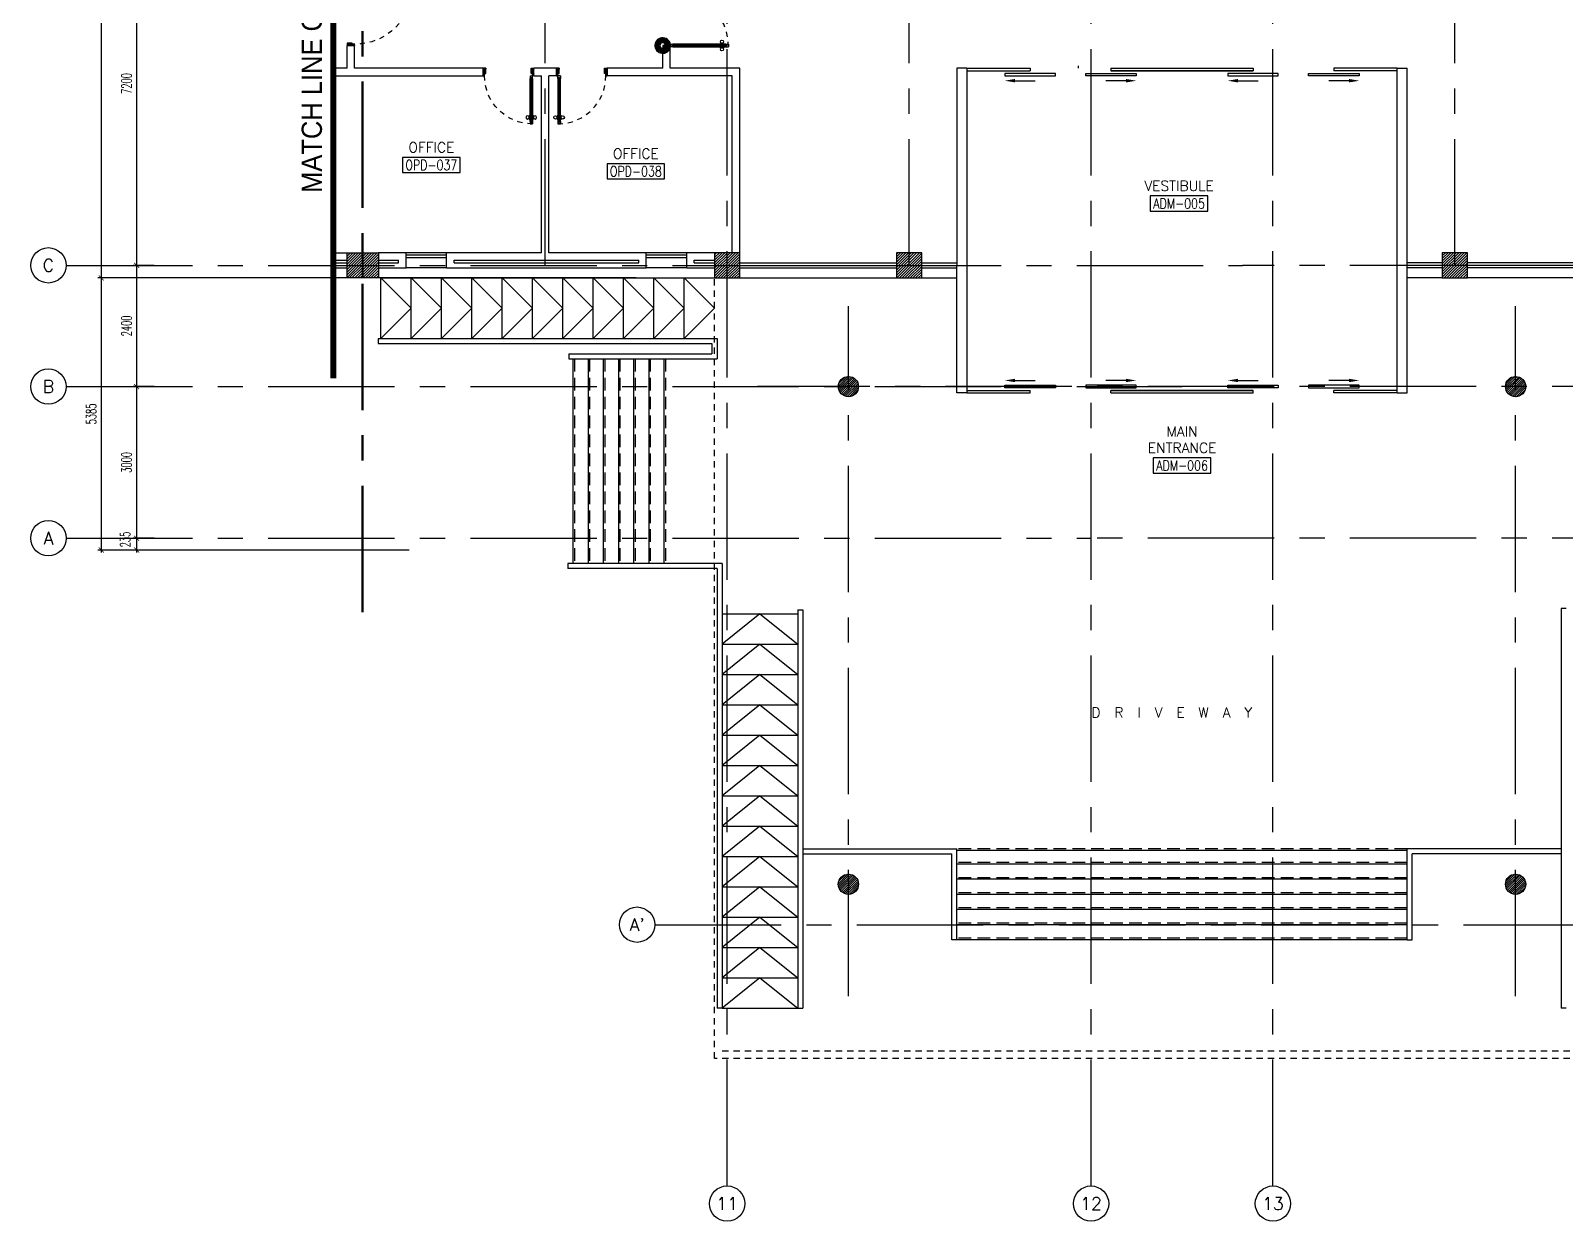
# Model space of a CAD drawing. Extents: x 0 to 93.3, y -13.5 to 76.8.
# Drawn here: x 0 to 30.36, y -13.52 to 10.04 of the extents above; entities that cross this region are included whole.
import ezdxf
from ezdxf.enums import TextEntityAlignment as Align

# ---------------------------------------------------------------- set-up
doc = ezdxf.new("R2010")
doc.units = 0
doc.header["$MEASUREMENT"] = 0
doc.header["$PDMODE"] = 3
doc.header["$PDSIZE"] = 0.1
for name, pattern in [('CENTER2', [1.125, 0.75, -0.125, 0.125, -0.125]), ('CENTERX2', [4, 2.5, -0.5, 0.5, -0.5]), ('HIDDEN', [0.375, 0.25, -0.125]), ('HIDDEN2', [0.1875, 0.125, -0.0625])]:
    doc.linetypes.add(name, pattern=pattern)
doc.layers.get('0').update_dxf_attribs({"color": 11, "linetype": 'CONTINUOUS'})
doc.layers.get('DEFPOINTS').update_dxf_attribs({"color": 11, "linetype": 'CONTINUOUS'})
for name, color, linetype in [('AX', 11, 'CONTINUOUS'), ('AX-CR', 11, 'CONTINUOUS'), ('AX-DIM', 11, 'CONTINUOUS'), ('AX-TXT', 11, 'CONTINUOUS'), ('AXES', 11, 'CENTERX2'), ('CANOPY-LN', 11, 'CONTINUOUS'), ('COL', 11, 'CONTINUOUS'), ('DOOR', 11, 'CONTINUOUS'), ('ELEV', 11, 'CONTINUOUS'), ('Handrail', 11, 'CONTINUOUS'), ('HAT', 11, 'CONTINUOUS'), ('INSUL', 11, 'CONTINUOUS'), ('Ramb', 11, 'CONTINUOUS'), ('RM-BOX', 11, 'CONTINUOUS'), ('RM-NAME', 11, 'CONTINUOUS'), ('RM-NO', 11, 'CONTINUOUS'), ('SHAFT', 11, 'CONTINUOUS'), ('Step', 11, 'CONTINUOUS'), ('TEXT', 11, 'CONTINUOUS'), ('TXT1', 3, 'CONTINUOUS'), ('WALL', 11, 'CONTINUOUS'), ('WIN', 11, 'CONTINUOUS')]:
    doc.layers.add(name, color=color, linetype=linetype)
doc.styles.add('ROMANS', font='ROMANS.shx', dxfattribs={"width": 0.6})
doc.styles.add('TTXT', font='swisse.ttf', dxfattribs={"width": 0.6})
doc.dimstyles.new('STANDARD in', dxfattribs={"dimtxt": 0.2, "dimasz": 0.1, "dimexe": 0.07, "dimexo": 0.05, "dimgap": 0.1, "dimtad": 1, "dimdec": 0, "dimlfac": 1000, "dimzin": 0, "dimdsep": 46, "dimtxsty": 'ROMANS', "dimblk": 'ARCHTICK', "dimcen": 0.05, "dimdle": 0.05, "dimclrd": 7, "dimclre": 7, "dimclrt": 2, "dimadec": 0, "dimazin": 0, "dimtfac": 1, "dimtdec": 0, "dimtmove": 2, "dimatfit": 3, "dimldrblk": 'ARCHTICK', "dimfxl": 0, "dimtolj": 1, "dimtzin": 0, "dimarcsym": 0})

# ---------------------------------------------------------------- blocks, each defined once
blk = doc.blocks.new('COL50')
at = {"layer": 'COL'}
blk.add_lwpolyline([(-250, 250), (-250, -250), (250, -250), (250, 250)], close=True, dxfattribs=at)
blk = doc.blocks.new('*X86')
at = {"color": 0}
for p, q in [((193089, 10708), (193542, 11161)), ((193089, 10761), (193488, 11161)), ((193089, 10814), (193435, 11161)), ((193089, 10867), (193382, 11161)), ((193089, 10920), (193329, 11161)), ((193089, 10973), (193276, 11161)), ((193089, 11026), (193223, 11161)), ((193089, 11079), (193170, 11161)), ((193089, 11132), (193117, 11161)), ((193095, 10661), (193589, 11155)), ((193148, 10661), (193589, 11102)), ((193201, 10661), (193589, 11049)), ((193254, 10661), (193589, 10996)), ((193307, 10661), (193589, 10943)), ((193360, 10661), (193589, 10890)), ((193413, 10661), (193589, 10837)), ((193466, 10661), (193589, 10784)), ((193519, 10661), (193589, 10731)), ((193572, 10661), (193589, 10678))]:
    blk.add_line(p, q, dxfattribs=at)
blk = doc.blocks.new('*X48')
at = {"color": 0}
for p, q in [((84179, 10675), (84665, 11161)), ((84179, 10729), (84612, 11161)), ((84179, 10782), (84559, 11161)), ((84179, 10835), (84506, 11161)), ((84179, 10888), (84453, 11161)), ((84179, 10941), (84400, 11161)), ((84179, 10994), (84347, 11161)), ((84179, 11047), (84294, 11161)), ((84179, 11100), (84240, 11161)), ((84179, 11153), (84187, 11161)), ((84218, 10661), (84679, 11122)), ((84271, 10661), (84679, 11069)), ((84324, 10661), (84679, 11016)), ((84377, 10661), (84679, 10963)), ((84430, 10661), (84679, 10910)), ((84483, 10661), (84679, 10857)), ((84536, 10661), (84679, 10804)), ((84589, 10661), (84679, 10751)), ((84642, 10661), (84679, 10698))]:
    blk.add_line(p, q, dxfattribs=at)
blk = doc.blocks.new('RM1')
at = {"layer": 'RM-BOX'}
blk.add_lwpolyline([(570, -200), (-570, -200), (-570, -500), (570, -500)], close=True, dxfattribs=at)
at = {"layer": 'RM-NAME', "style": 'ROMANS'}
for tag, p in [('ROOMNAME1', (0, 324)), ('ROOMNAME2', (0, 0))]:
    blk.add_attdef(tag, text='', height=200, dxfattribs=at).set_placement(p, align=Align.MIDDLE)
at = {"layer": 'RM-NO', "style": 'ROMANS', "width": 0.8}
blk.add_attdef('ROOMNO', text='', height=200, dxfattribs=at).set_placement((0, -350), align=Align.MIDDLE)
blk = doc.blocks.new('*X130')
at = {"color": 0}
for p, q in [((73379, 10694), (73846, 11161)), ((73379, 10747), (73793, 11161)), ((73379, 10800), (73740, 11161)), ((73379, 10853), (73687, 11161)), ((73379, 10906), (73634, 11161)), ((73379, 10959), (73581, 11161)), ((73379, 11012), (73528, 11161)), ((73379, 11065), (73475, 11161)), ((73379, 11118), (73422, 11161)), ((73399, 10661), (73879, 11141)), ((73452, 10661), (73879, 11088)), ((73505, 10661), (73879, 11035)), ((73558, 10661), (73879, 10982)), ((73611, 10661), (73879, 10929)), ((73664, 10661), (73879, 10876)), ((73717, 10661), (73879, 10823)), ((73770, 10661), (73879, 10770)), ((73823, 10661), (73879, 10717)), ((73876, 10661), (73879, 10664))]:
    blk.add_line(p, q, dxfattribs=at)
blk = doc.blocks.new('DOOR100')
at = {"layer": 'DOOR', "color": 7, "linetype": 'ByBlock'}
for p, q in [((-82, 1128), (-82, 1218)), ((-75, 1218), (-82, 1218)), ((-75, 1250), (-75, 1300)), ((-75, 1300), (-25, 1300)), ((-25, 1300), (-75, 1300)), ((-58, 1250), (-75, 1250)), ((-58, 1250), (-58, 1270)), ((-42, 1270), (-58, 1270)), ((-42, 1250), (-42, 1270)), ((-25, 1250), (-42, 1250)), ((-25, 1250), (-25, 1300)), ((-25, 1218), (-18, 1218)), ((-18, 1128), (-18, 1218)), ((-91, 1205), (-91, 1140)), ((-82, 1205), (-91, 1205)), ((-82, 1140), (-91, 1140)), ((-82, 1205), (-82, 1140)), ((-75, 1128), (-82, 1128)), ((-25, 1128), (-18, 1128)), ((-18, 1205), (-18, 1140)), ((-18, 1205), (-9, 1205)), ((-18, 1140), (-9, 1140)), ((-9, 1205), (-9, 1140)), ((-1200, 0), (-1200, 150)), ((-1200, 150), (-1175, 150)), ((-1200, 150), (-1200, 0)), ((-1150, 0), (-1200, 114)), ((-1150, 0), (-1200, 40)), ((-1150, 0), (-1200, 0)), ((-1175, 150), (-1175, 100)), ((-1175, 100), (-1150, 100)), ((-1150, 0), (-1163, 100)), ((-1150, 100), (-1150, 0)), ((-75, 200), (-58, 200)), ((-75, 150), (-75, 200)), ((-75, 150), (-25, 150)), ((-58, 200), (-58, 180)), ((-58, 180), (-42, 180)), ((-50, 0), (0, 114)), ((-50, 100), (-50, 0)), ((-50, 0), (-37, 100)), ((-25, 100), (-50, 100)), ((-50, 0), (0, 40)), ((-50, 0), (0, 0)), ((-42, 200), (-25, 200)), ((-42, 180), (-42, 200)), ((-25, 200), (-25, 150)), ((0, 150), (-25, 150)), ((-25, 150), (-25, 100)), ((0, 0), (0, 150)), ((0, 150), (0, 0))]:
    blk.add_line(p, q, dxfattribs=at)
at = {"layer": 'DOOR', "linetype": 'ByBlock'}
for p, q in [((-75, 1250), (-75, 200)), ((-58, 200), (-58, 1250)), ((-42, 200), (-42, 1250)), ((-25, 200), (-25, 1250))]:
    blk.add_line(p, q, dxfattribs=at)
at = {"layer": 'DOOR', "color": 7, "linetype": 'ByBlock'}
for centre in [(-124, 1173), (24, 1173)]:
    blk.add_circle(centre, 32.4, dxfattribs=at)
at = {"layer": 'DOOR', "linetype": 'HIDDEN', "ltscale": 0.5}
blk.add_arc((-25, 150), 1150, 90, 180, dxfattribs=at)
at = {"layer": 'DOOR', "color": 7, "linetype": 'ByBlock'}
for centre, radius, start, end in [((-1150, 0), 154, 103.7142, 108.8947), ((-1150, 0), 134, 100.72, 111.8402), ((-1150, 0), 94.4, 90, 121.9818), ((-1150, 0), 74.4, 90, 132.2236), ((-1150, 0), 54.4, 90, 156.7926), ((-1150, 0), 34.4, 90, 180), ((-1150, 0), 14.4, 90, 180), ((-50, 0), 94.4, 58.0182, 90), ((-50, 0), 74.4, 47.7764, 90), ((-50, 0), 54.4, 23.2074, 90), ((-50, 0), 34.4, 0, 90), ((-50, 0), 14.4, 0, 90), ((-50, 0), 134, 68.1598, 79.28), ((-50, 0), 114, 64.0838, 77.3774), ((-50, 0), 154, 71.1053, 76.2858)]:
    blk.add_arc(centre, radius, start, end, dxfattribs=at)
blk = doc.blocks.new('A$C49F1192B')
at = {"layer": 'DOOR', "color": 0, "linetype": 'ByBlock', "xscale": -1, "rotation": 270}
blk.add_blockref('DOOR100', (0, 1200), dxfattribs=at)
blk = doc.blocks.new('AXU')
at = {"layer": 'AX-CR'}
blk.add_circle((0, 350), 350, dxfattribs=at)
at = {"layer": 'AX-TXT', "style": 'ROMANS'}
blk.add_attdef('AX', text='', height=250, dxfattribs=at).set_placement((0, 350), align=Align.MIDDLE)
blk = doc.blocks.new('AXL')
at = {"layer": 'AX-CR'}
blk.add_circle((-350, 0), 350, dxfattribs=at)
at = {"layer": 'AX-TXT', "style": 'ROMANS'}
blk.add_attdef('AX', text='', height=250, dxfattribs=at).set_placement((-350, 0), align=Align.MIDDLE)
blk = doc.blocks.new('C-300')
at = {"layer": 'HAT', "linetype": 'ByBlock', "ltscale": 0.3}
h = blk.add_hatch(dxfattribs=at)
h.set_pattern_fill('ANSI31', color=8, scale=300, style=0)
h.set_pattern_definition([(45, (-258496.182, -82361.005), (-26.5165043, 26.5165043), [])])
h.paths.add_polyline_path([(300, 500), (0, 500), (0, 250), (300, 250)])
h.paths.add_polyline_path([(300, 250), (0, 250), (0, 0), (300, 0)])
at = {"layer": 'COL'}
blk.add_lwpolyline([(0, 500), (300, 500), (300, 0), (0, 0)], close=True, dxfattribs=at)
blk = doc.blocks.new('C-300A')
at = {"layer": 'SHAFT', "color": 6, "linetype": 'ByBlock', "ltscale": 0.3}
for p in [(-300, 0), (20, 0)]:
    blk.add_blockref('C-300', p, dxfattribs=at)
blk = doc.blocks.new('DOOR1000')
at = {"layer": 'DOOR', "color": 7, "linetype": 'ByBlock'}
for p, q in [((-150, 0), (0, 0)), ((-150, 0), (-150, -25)), ((0, -50), (-114, 0)), ((0, -50), (-40, 0)), ((0, -50), (0, 0)), ((-1100, -25), (-1100, -75)), ((-1100, -75), (-1100, -25)), ((-1050, -25), (-1100, -25)), ((-1050, -75), (-1100, -75)), ((-1070, -42), (-1070, -58)), ((-1050, -42), (-1070, -42)), ((-1050, -58), (-1070, -58)), ((-1050, -25), (-1050, -42)), ((-1050, -58), (-1050, -75)), ((-1018, -25), (-1018, -18)), ((-928, -18), (-1018, -18)), ((-1018, -75), (-1018, -82)), ((-928, -82), (-1018, -82)), ((-1005, -18), (-1005, -9)), ((-1005, -9), (-940, -9)), ((-1005, -18), (-940, -18)), ((-1005, -82), (-1005, -91)), ((-1005, -82), (-940, -82)), ((-1005, -91), (-940, -91)), ((-940, -18), (-940, -9)), ((-940, -82), (-940, -91)), ((-928, -25), (-928, -18)), ((-928, -75), (-928, -82)), ((-200, -25), (-150, -25)), ((-200, -42), (-200, -25)), ((-180, -42), (-200, -42)), ((-200, -58), (-180, -58)), ((-200, -75), (-200, -58)), ((-150, -75), (-200, -75)), ((-180, -58), (-180, -42)), ((-150, -25), (-100, -25)), ((-150, -75), (-150, -25)), ((-100, -25), (-100, -50)), ((0, -50), (-100, -37)), ((-100, -50), (0, -50)), ((-150, -975), (-100, -975)), ((-150, -1000), (-150, -975)), ((-150, -1000), (0, -1000)), ((0, -1000), (-150, -1000)), ((0, -950), (-114, -1000)), ((-100, -975), (-100, -950)), ((0, -950), (-100, -963)), ((-100, -950), (0, -950)), ((0, -950), (-40, -1000)), ((0, -950), (0, -1000))]:
    blk.add_line(p, q, dxfattribs=at)
at = {"layer": 'DOOR', "linetype": 'ByBlock'}
for p, q in [((-200, -25), (-1050, -25)), ((-200, -42), (-1050, -42)), ((-200, -58), (-1050, -58)), ((-1050, -75), (-200, -75))]:
    blk.add_line(p, q, dxfattribs=at)
at = {"layer": 'DOOR', "color": 7, "linetype": 'ByBlock'}
for centre in [(-973, 24), (-973, -124)]:
    blk.add_circle(centre, 32.4, dxfattribs=at)
for centre, radius, start, end in [((0, -50), 154, 161.1053, 166.2858), ((0, -50), 94.4, 148.0182, 180), ((0, -50), 134, 158.1598, 169.28), ((0, -50), 114, 154.0838, 167.3774), ((0, -50), 74.4, 137.7764, 180), ((0, -50), 54.4, 113.2074, 180), ((0, -50), 34.4, 90, 180), ((0, -50), 14.4, 90, 180), ((0, -950), 154, 193.7142, 198.8947), ((0, -950), 134, 190.72, 201.8402), ((0, -950), 94.4, 180, 211.9818), ((0, -950), 74.4, 180, 222.2236), ((0, -950), 54.4, 180, 246.7926), ((0, -950), 34.4, 180, 270), ((0, -950), 14.4, 180, 270)]:
    blk.add_arc(centre, radius, start, end, dxfattribs=at)
at = {"layer": 'DOOR', "linetype": 'HIDDEN', "ltscale": 0.5}
blk.add_arc((-150, -25), 950, 180, 270, dxfattribs=at)
blk = doc.blocks.new('AXR')
at = {"layer": 'AX-CR'}
blk.add_circle((350, 0), 350, dxfattribs=at)
at = {"layer": 'AX-TXT', "style": 'ROMANS'}
blk.add_attdef('AX', text='', height=250, dxfattribs=at).set_placement((350, 0), align=Align.MIDDLE)
blk = doc.blocks.new('_ARCHTICK')
at = {"color": 0, "linetype": 'ByBlock', "const_width": 0.15}
blk.add_lwpolyline([(-0.5, -0.5), (0.5, 0.5)], dxfattribs=at)
blk = doc.blocks.new('*D139')
at = {"layer": 'AX-DIM', "color": 7, "lineweight": -2}
for p, q in [((5.765, 64.47), (1.326, 64.47)), ((1.396, 64.52), (1.396, 5.1)), ((11.979, 5.15), (1.326, 5.15))]:
    blk.add_line(p, q, dxfattribs=at)
at = {"layer": 'DEFPOINTS', "color": 0}
for p in [(5.815, 64.47), (1.396, 5.15), (12.029, 5.15)]:
    blk.add_point(p, dxfattribs=at)
at = {"layer": 'AX-DIM', "color": 7, "lineweight": -2, "xscale": 0.1, "yscale": 0.1, "zscale": 0.1}
for p, rotation in [((1.396, 64.47), 90), ((1.396, 5.15), 270)]:
    blk.add_blockref('_ARCHTICK', p, dxfattribs=dict(at, rotation=rotation))
at = {"layer": 'AX-DIM', "color": 2, "insert": (1.196, 34.81), "char_height": 0.2, "attachment_point": 5, "rotation": 90, "style": 'ROMANS'}
blk.add_mtext('\\A1;59320', dxfattribs=at)
blk = doc.blocks.new('*D141')
at = {"layer": 'AX-DIM', "color": 7, "lineweight": -2}
for p, q in [((1.396, 5.2), (1.396, -0.285)), ((2.046, 5.15), (1.326, 5.15)), ((7.488, -0.235), (1.326, -0.235))]:
    blk.add_line(p, q, dxfattribs=at)
at = {"layer": 'DEFPOINTS', "color": 0}
for p in [(2.096, 5.15), (1.396, -0.235), (7.538, -0.235)]:
    blk.add_point(p, dxfattribs=at)
at = {"layer": 'AX-DIM', "color": 7, "lineweight": -2, "xscale": 0.1, "yscale": 0.1, "zscale": 0.1}
for p, rotation in [((1.396, 5.15), 90), ((1.396, -0.235), 270)]:
    blk.add_blockref('_ARCHTICK', p, dxfattribs=dict(at, rotation=rotation))
at = {"layer": 'AX-DIM', "color": 2, "insert": (1.196, 2.458), "char_height": 0.2, "attachment_point": 5, "rotation": 90, "style": 'ROMANS'}
blk.add_mtext('\\A1;5385', dxfattribs=at)
blk = doc.blocks.new('*D142')
at = {"layer": 'AX-DIM', "color": 7, "lineweight": -2}
for p, q in [((2.446, 12.6), (2.026, 12.6)), ((2.096, 12.65), (2.096, 5.35)), ((2.446, 5.4), (2.026, 5.4))]:
    blk.add_line(p, q, dxfattribs=at)
at = {"layer": 'DEFPOINTS', "color": 0}
for p in [(2.496, 12.6), (2.096, 5.4), (2.496, 5.4)]:
    blk.add_point(p, dxfattribs=at)
at = {"layer": 'AX-DIM', "color": 7, "lineweight": -2, "xscale": 0.1, "yscale": 0.1, "zscale": 0.1}
for p, rotation in [((2.096, 12.6), 90), ((2.096, 5.4), 270)]:
    blk.add_blockref('_ARCHTICK', p, dxfattribs=dict(at, rotation=rotation))
at = {"layer": 'AX-DIM', "color": 2, "insert": (1.896, 9), "char_height": 0.2, "attachment_point": 5, "rotation": 90, "style": 'ROMANS'}
blk.add_mtext('\\A1;7200', dxfattribs=at)
blk = doc.blocks.new('*D143')
at = {"layer": 'AX-DIM', "color": 7, "lineweight": -2}
for p, q in [((2.446, 5.4), (2.026, 5.4)), ((2.096, 5.45), (2.096, 2.95)), ((2.446, 3), (2.026, 3))]:
    blk.add_line(p, q, dxfattribs=at)
at = {"layer": 'DEFPOINTS', "color": 0}
for p in [(2.496, 5.4), (2.096, 3), (2.496, 3)]:
    blk.add_point(p, dxfattribs=at)
at = {"layer": 'AX-DIM', "color": 7, "lineweight": -2, "xscale": 0.1, "yscale": 0.1, "zscale": 0.1}
for p, rotation in [((2.096, 5.4), 90), ((2.096, 3), 270)]:
    blk.add_blockref('_ARCHTICK', p, dxfattribs=dict(at, rotation=rotation))
at = {"layer": 'AX-DIM', "color": 2, "insert": (1.896, 4.2), "char_height": 0.2, "attachment_point": 5, "rotation": 90, "style": 'ROMANS'}
blk.add_mtext('\\A1;2400', dxfattribs=at)
blk = doc.blocks.new('*D144')
at = {"layer": 'AX-DIM', "color": 7, "lineweight": -2}
for p, q in [((2.096, 3.05), (2.096, -0.05)), ((2.446, 3), (2.026, 3)), ((2.446, 0), (2.026, 0))]:
    blk.add_line(p, q, dxfattribs=at)
at = {"layer": 'DEFPOINTS', "color": 0}
for p in [(2.496, 3), (2.096, 0), (2.496, 0)]:
    blk.add_point(p, dxfattribs=at)
at = {"layer": 'AX-DIM', "color": 7, "lineweight": -2, "xscale": 0.1, "yscale": 0.1, "zscale": 0.1}
for p, rotation in [((2.096, 3), 90), ((2.096, 0), 270)]:
    blk.add_blockref('_ARCHTICK', p, dxfattribs=dict(at, rotation=rotation))
at = {"layer": 'AX-DIM', "color": 2, "insert": (1.896, 1.5), "char_height": 0.2, "attachment_point": 5, "rotation": 90, "style": 'ROMANS'}
blk.add_mtext('\\A1;3000', dxfattribs=at)
blk = doc.blocks.new('*D145')
at = {"layer": 'AX-DIM', "color": 7, "lineweight": -2}
for p, q in [((2.446, 0), (2.026, 0)), ((2.096, 0.05), (2.096, -0.285)), ((2.446, -0.235), (2.026, -0.235))]:
    blk.add_line(p, q, dxfattribs=at)
at = {"layer": 'DEFPOINTS', "color": 0}
for p in [(2.496, 0), (2.096, -0.235), (2.496, -0.235)]:
    blk.add_point(p, dxfattribs=at)
at = {"layer": 'AX-DIM', "color": 7, "lineweight": -2, "xscale": 0.1, "yscale": 0.1, "zscale": 0.1}
for p, rotation in [((2.096, 0), 90), ((2.096, -0.235), 270)]:
    blk.add_blockref('_ARCHTICK', p, dxfattribs=dict(at, rotation=rotation))
at = {"layer": 'AX-DIM', "color": 2, "insert": (1.869, -0.027), "char_height": 0.2, "attachment_point": 5, "rotation": 90, "style": 'ROMANS'}
blk.add_mtext('\\A1;235', dxfattribs=at)

msp = doc.modelspace()

# ---------------------------------------------------------------- hatches: boundary and pattern name
at = {"layer": 'HAT'}
h = msp.add_hatch(dxfattribs=at)
h.set_pattern_fill('ANSI31', color=256, scale=0.24, style=0)
h.set_pattern_definition([(45, (-32.812692, -31.907555), (-0.021213203, 0.021213203), [])])
h.paths.add_polyline_path([(15.9795, 3), (16.1795, 3), (16.1795, 3.2, 0.4142136)])
h.paths.add_polyline_path([(16.1795, 3.2), (16.1795, 3), (16.3795, 3, 0.4142136)])
h.paths.add_polyline_path([(16.3795, 3), (16.1795, 3), (16.1795, 2.8, 0.4142136)])
h.paths.add_polyline_path([(16.1795, 3), (15.9795, 3, 0.4142136), (16.1795, 2.8)])
h = msp.add_hatch(dxfattribs=at)
h.set_pattern_fill('ANSI31', color=256, scale=0.24, style=0)
h.set_pattern_definition([(45, (-19.612692, -31.907555), (-0.021213203, 0.021213203), [])])
h.paths.add_polyline_path([(29.1795, 3), (29.3795, 3), (29.3795, 3.2, 0.4142136)])
h.paths.add_polyline_path([(29.3795, 3.2), (29.3795, 3), (29.5795, 3, 0.4142136)])
h.paths.add_polyline_path([(29.5795, 3), (29.3795, 3), (29.3795, 2.8, 0.4142136)])
h.paths.add_polyline_path([(29.3795, 3), (29.1795, 3, 0.4142136), (29.3795, 2.8)])
h = msp.add_hatch(dxfattribs=at)
h.set_pattern_fill('ANSI31', color=256, scale=0.24, style=0)
h.set_pattern_definition([(45, (-32.812692, -41.757555), (-0.021213203, 0.021213203), [])])
h.paths.add_polyline_path([(15.9795, -6.85), (16.1795, -6.85), (16.1795, -6.65, 0.4142136)])
h.paths.add_polyline_path([(16.1795, -6.65), (16.1795, -6.85), (16.3795, -6.85, 0.4142136)])
h.paths.add_polyline_path([(16.3795, -6.85), (16.1795, -6.85), (16.1795, -7.05, 0.4142136)])
h.paths.add_polyline_path([(16.1795, -6.85), (15.9795, -6.85, 0.4142136), (16.1795, -7.05)])
h = msp.add_hatch(dxfattribs=at)
h.set_pattern_fill('ANSI31', color=256, scale=0.24, style=0)
h.set_pattern_definition([(45, (-19.612692, -41.757555), (-0.021213203, 0.021213203), [])])
h.paths.add_polyline_path([(29.1795, -6.85), (29.3795, -6.85), (29.3795, -6.65, 0.4142136)])
h.paths.add_polyline_path([(29.3795, -6.65), (29.3795, -6.85), (29.5795, -6.85, 0.4142136)])
h.paths.add_polyline_path([(29.5795, -6.85), (29.3795, -6.85), (29.3795, -7.05, 0.4142136)])
h.paths.add_polyline_path([(29.3795, -6.85), (29.1795, -6.85, 0.4142136), (29.3795, -7.05)])

# ---------------------------------------------------------------- linework, layer by layer
at = {"layer": 'AXES'}
for p, q in [((6.5595, -1.4643), (6.5595, 76.0748)), ((6.5795, -1.4643), (6.5795, 76.0748)), ((13.7795, -12.8215), (13.7795, 76.0748)), ((20.9795, -12.8215), (20.9795, 76.0748)), ((24.5795, -12.8215), (24.5795, 76.0748)), ((10.1795, 5.4), (10.1795, 64.22)), ((28.1795, 5.4), (28.1795, 64.22)), ((17.3795, 5.4), (17.3795, 63.97)), ((0.7, 5.4), (23.9795, 5.4)), ((92.6023, 5.4), (23.9795, 5.4)), ((16.1795, -9.0672), (16.1795, 4.5947)), ((29.3795, -9.0672), (29.3795, 4.5947)), ((0.7, 3), (22.7795, 3)), ((92.6023, 3), (14.3795, 3)), ((92.6023, 3), (22.7795, 3)), ((0.7, 0), (20.9795, 0)), ((92.6023, 0), (20.9795, 0)), ((92.6023, 0), (20.9795, 0)), ((12.3471, -7.65), (30.9349, -7.65))]:
    msp.add_line(p, q, dxfattribs=at)
at = {"layer": 'CANOPY-LN', "linetype": 'HIDDEN2'}
for p, q in [((13.5295, -10.3), (13.5295, 5.15)), ((32.0295, -10.3), (13.5295, -10.3))]:
    msp.add_line(p, q, dxfattribs=at)
at = {"layer": 'CANOPY-LN', "color": 8, "linetype": 'HIDDEN2'}
msp.add_line((13.6795, -10.15), (31.8795, -10.15), dxfattribs=at)
at = {"layer": 'DOOR'}
for p, q in [((18.5238, 9.3), (19.7738, 9.3)), ((18.5238, 9.25), (19.7738, 9.25)), ((19.7738, 9.3), (19.7738, 9.25)), ((20.7295, 9.3), (20.7295, 9.35)), ((21.3738, 9.3), (24.1853, 9.3)), ((21.3738, 9.3), (21.3738, 9.25)), ((21.3738, 9.25), (24.1853, 9.25)), ((24.1853, 9.3), (24.1853, 9.25)), ((25.7853, 9.3), (25.7853, 9.25)), ((27.0353, 9.3), (25.7853, 9.3)), ((27.0353, 9.25), (25.7853, 9.25)), ((19.4738, 9.0541), (19.8738, 9.0541)), ((19.4738, 9.0541), (19.8738, 9.0541)), ((21.6738, 9.0541), (21.2738, 9.0541)), ((21.6738, 9.0541), (21.2738, 9.0541)), ((23.8853, 9.0541), (24.2853, 9.0541)), ((23.8853, 9.0541), (24.2853, 9.0541)), ((26.0853, 9.0541), (25.6853, 9.0541)), ((26.0853, 9.0541), (25.6853, 9.0541)), ((19.4738, 3.1209), (19.8738, 3.1209)), ((19.4738, 3.1209), (19.8738, 3.1209)), ((21.6738, 3.1209), (21.2738, 3.1209)), ((21.6738, 3.1209), (21.2738, 3.1209)), ((23.8853, 3.1209), (24.2853, 3.1209)), ((23.8853, 3.1209), (24.2853, 3.1209)), ((26.0853, 3.1209), (25.6853, 3.1209)), ((26.0853, 3.1209), (25.6853, 3.1209)), ((18.5238, 2.925), (19.7738, 2.925)), ((18.5238, 2.875), (19.7738, 2.875)), ((19.7738, 2.875), (19.7738, 2.925)), ((21.3738, 2.925), (24.1853, 2.925)), ((21.3738, 2.875), (21.3738, 2.925)), ((21.3738, 2.875), (24.1853, 2.875)), ((24.1853, 2.875), (24.1853, 2.925)), ((25.7853, 2.875), (25.7853, 2.925)), ((27.0353, 2.925), (25.7853, 2.925)), ((27.0353, 2.875), (25.7853, 2.875))]:
    msp.add_line(p, q, dxfattribs=at)
for points in [[(19.2738, 9.2), (19.2738, 9.15), (20.2738, 9.15), (20.2738, 9.2), (19.2738, 9.2)], [(19.2738, 9.2), (19.2738, 9.15), (20.2738, 9.15), (20.2738, 9.2), (19.2738, 9.2)], [(21.8738, 9.2), (21.8738, 9.15), (20.8738, 9.15), (20.8738, 9.2), (21.8738, 9.2)], [(21.8738, 9.2), (21.8738, 9.15), (20.8738, 9.15), (20.8738, 9.2), (21.8738, 9.2)], [(21.3738, 9.3), (24.1853, 9.3), (24.1853, 9.25), (21.3738, 9.25)], [(23.6853, 9.2), (23.6853, 9.15), (24.6853, 9.15), (24.6853, 9.2), (23.6853, 9.2)], [(23.6853, 9.2), (23.6853, 9.15), (24.6853, 9.15), (24.6853, 9.2), (23.6853, 9.2)], [(26.2853, 9.2), (26.2853, 9.15), (25.2853, 9.15), (25.2853, 9.2), (26.2853, 9.2)], [(26.2853, 9.2), (26.2853, 9.15), (25.2853, 9.15), (25.2853, 9.2), (26.2853, 9.2)], [(19.2738, 2.975), (19.2738, 3.025), (20.2738, 3.025), (20.2738, 2.975), (19.2738, 2.975)], [(19.2738, 2.975), (19.2738, 3.025), (20.2738, 3.025), (20.2738, 2.975), (19.2738, 2.975)], [(21.8738, 2.975), (21.8738, 3.025), (20.8738, 3.025), (20.8738, 2.975), (21.8738, 2.975)], [(21.8738, 2.975), (21.8738, 3.025), (20.8738, 3.025), (20.8738, 2.975), (21.8738, 2.975)], [(21.3738, 2.875), (24.1853, 2.875), (24.1853, 2.925), (21.3738, 2.925)], [(23.6853, 2.975), (23.6853, 3.025), (24.6853, 3.025), (24.6853, 2.975), (23.6853, 2.975)], [(23.6853, 2.975), (23.6853, 3.025), (24.6853, 3.025), (24.6853, 2.975), (23.6853, 2.975)], [(26.2853, 2.975), (26.2853, 3.025), (25.2853, 3.025), (25.2853, 2.975), (26.2853, 2.975)], [(26.2853, 2.975), (26.2853, 3.025), (25.2853, 3.025), (25.2853, 2.975), (26.2853, 2.975)]]:
    msp.add_lwpolyline(points, dxfattribs=at)
for points in [[(19.4738, 9.0208), (19.4738, 9.0875), (19.2738, 9.0541)], [(19.4738, 9.0208), (19.4738, 9.0875), (19.2738, 9.0541)], [(21.6738, 9.0208), (21.6738, 9.0875), (21.8738, 9.0541)], [(21.6738, 9.0208), (21.6738, 9.0875), (21.8738, 9.0541)], [(23.8853, 9.0208), (23.8853, 9.0875), (23.6853, 9.0541)], [(23.8853, 9.0208), (23.8853, 9.0875), (23.6853, 9.0541)], [(26.0853, 9.0208), (26.0853, 9.0875), (26.2853, 9.0541)], [(26.0853, 9.0208), (26.0853, 9.0875), (26.2853, 9.0541)], [(19.4738, 3.1542), (19.4738, 3.0875), (19.2738, 3.1209)], [(19.4738, 3.1542), (19.4738, 3.0875), (19.2738, 3.1209)], [(21.6738, 3.1542), (21.6738, 3.0875), (21.8738, 3.1209)], [(21.6738, 3.1542), (21.6738, 3.0875), (21.8738, 3.1209)], [(23.8853, 3.1542), (23.8853, 3.0875), (23.6853, 3.1209)], [(23.8853, 3.1542), (23.8853, 3.0875), (23.6853, 3.1209)], [(26.0853, 3.1542), (26.0853, 3.0875), (26.2853, 3.1209)], [(26.0853, 3.1542), (26.0853, 3.0875), (26.2853, 3.1209)]]:
    msp.add_solid(points, dxfattribs=at)
at = {"layer": 'ELEV', "linetype": 'CENTER2', "const_width": 0.12}
msp.add_lwpolyline([(5.9859, 3.1628), (5.9859, 66.62)], dxfattribs=at)
at = {"layer": 'Handrail'}
for p, q in [((6.9295, 5.15), (13.5295, 5.15)), ((6.8757, 3.95), (13.5795, 3.95)), ((6.8757, 3.95), (6.8757, 3.85)), ((13.4795, 3.95), (13.4795, 3.95)), ((13.5795, 3.95), (13.5795, 3.55)), ((6.8757, 3.85), (13.4795, 3.85)), ((10.6477, 3.65), (13.4795, 3.65)), ((10.6477, 3.65), (10.6477, 3.55)), ((13.4795, 3.85), (13.4795, 3.65)), ((10.6477, 3.55), (13.5795, 3.55)), ((13.6795, -0.5), (10.6295, -0.5)), ((10.6295, -0.5), (10.6295, -0.6)), ((13.5795, -0.6), (10.6295, -0.6)), ((13.5795, -0.6), (13.5795, -9.3)), ((13.6795, -0.5), (13.6795, -9.3)), ((15.1795, -1.4215), (15.1795, -9.3)), ((15.1795, -1.4215), (15.2795, -1.4215)), ((15.2795, -1.4215), (15.2795, -9.3)), ((30.2795, -1.3913), (30.2795, -9.3)), ((30.3795, -1.3913), (30.2795, -1.3913)), ((15.2795, -6.15), (18.3238, -6.15)), ((15.2795, -6.25), (18.2238, -6.25)), ((18.2238, -7.95), (18.2238, -6.25)), ((18.3238, -7.95), (18.3238, -6.15)), ((27.2353, -7.95), (27.2353, -6.15)), ((30.2795, -6.15), (27.2353, -6.15)), ((30.2795, -6.25), (27.3353, -6.25)), ((27.3353, -7.95), (27.3353, -6.25)), ((18.3238, -7.95), (18.2238, -7.95)), ((27.2353, -7.95), (27.3353, -7.95)), ((13.6795, -9.3), (13.5795, -9.3)), ((15.1795, -9.3), (15.2795, -9.3)), ((30.3795, -9.3), (30.2795, -9.3))]:
    msp.add_line(p, q, dxfattribs=at)
at = {"layer": 'INSUL'}
for p, q in [((6.0506, 5.5), (6.2595, 5.5)), ((6.8795, 5.5), (7.2795, 5.5)), ((7.2795, 5.45), (7.2795, 5.5)), ((8.3795, 5.5), (12.0295, 5.5)), ((8.3795, 5.45), (8.3795, 5.5)), ((12.0295, 5.45), (12.0295, 5.5)), ((13.1295, 5.45), (13.1295, 5.5)), ((13.1295, 5.5), (13.5295, 5.5)), ((6.0506, 5.45), (6.2595, 5.45)), ((6.8795, 5.45), (7.2795, 5.45)), ((8.3795, 5.45), (12.0295, 5.45)), ((13.1295, 5.45), (13.5295, 5.45))]:
    msp.add_line(p, q, dxfattribs=at)
at = {"layer": 'Ramb'}
for p, q in [((18.7295, 9.3), (19.3525, 9.3)), ((6.9295, 3.95), (6.9295, 5.15)), ((7.5295, 4.55), (6.9295, 5.15)), ((7.5295, 3.95), (7.5295, 5.15)), ((8.1295, 4.55), (7.5295, 5.15)), ((8.1295, 3.95), (8.1295, 5.15)), ((8.7295, 4.55), (8.1295, 5.15)), ((8.7295, 3.95), (8.7295, 5.15)), ((9.3295, 4.55), (8.7295, 5.15)), ((9.3295, 3.95), (9.3295, 5.15)), ((9.9295, 4.55), (9.3295, 5.15)), ((9.9295, 3.95), (9.9295, 5.15)), ((10.5295, 4.55), (9.9295, 5.15)), ((10.5295, 3.95), (10.5295, 5.15)), ((11.1295, 4.55), (10.5295, 5.15)), ((11.1295, 3.95), (11.1295, 5.15)), ((11.7295, 4.55), (11.1295, 5.15)), ((11.7295, 3.95), (11.7295, 5.15)), ((12.3295, 4.55), (11.7295, 5.15)), ((12.3295, 3.95), (12.3295, 5.15)), ((12.9295, 4.55), (12.3295, 5.15)), ((12.9295, 3.95), (12.9295, 5.15)), ((13.5295, 4.55), (12.9295, 5.15)), ((7.5295, 4.55), (6.9295, 3.95)), ((8.1295, 4.55), (7.5295, 3.95)), ((8.7295, 4.55), (8.1295, 3.95)), ((9.3295, 4.55), (8.7295, 3.95)), ((9.9295, 4.55), (9.3295, 3.95)), ((10.5295, 4.55), (9.9295, 3.95)), ((11.1295, 4.55), (10.5295, 3.95)), ((11.7295, 4.55), (11.1295, 3.95)), ((12.3295, 4.55), (11.7295, 3.95)), ((12.9295, 4.55), (12.3295, 3.95)), ((13.5295, 4.55), (12.9295, 3.95)), ((13.6795, -1.5), (15.1795, -1.5)), ((14.4295, -1.5), (13.6795, -2.1)), ((14.4295, -1.5), (15.1795, -2.1)), ((13.6795, -2.1), (15.1795, -2.1)), ((14.4295, -2.1), (13.6795, -2.7)), ((14.4295, -2.1), (15.1795, -2.7)), ((13.6795, -2.7), (15.1795, -2.7)), ((14.4295, -2.7), (13.6795, -3.3)), ((14.4295, -2.7), (15.1795, -3.3)), ((13.6795, -3.3), (15.1795, -3.3)), ((14.4295, -3.3), (13.6795, -3.9)), ((14.4295, -3.3), (15.1795, -3.9)), ((13.6795, -3.9), (15.1795, -3.9)), ((14.4295, -3.9), (13.6795, -4.5)), ((14.4295, -3.9), (15.1795, -4.5)), ((13.6795, -4.5), (15.1795, -4.5)), ((14.4295, -4.5), (13.6795, -5.1)), ((14.4295, -4.5), (15.1795, -5.1)), ((13.6795, -5.1), (15.1795, -5.1)), ((14.4295, -5.1), (13.6795, -5.7)), ((14.4295, -5.1), (15.1795, -5.7)), ((13.6795, -5.7), (15.1795, -5.7)), ((14.4295, -5.7), (13.6795, -6.3)), ((14.4295, -5.7), (15.1795, -6.3)), ((13.6795, -6.3), (15.1795, -6.3)), ((14.4295, -6.3), (13.6795, -6.9)), ((14.4295, -6.3), (15.1795, -6.9)), ((13.6795, -6.9), (15.1795, -6.9)), ((14.4295, -6.9), (13.6795, -7.5)), ((14.4295, -6.9), (15.1795, -7.5)), ((13.6795, -7.5), (15.1795, -7.5)), ((14.4295, -7.5), (13.6795, -8.1)), ((14.4295, -7.5), (15.1795, -8.1)), ((13.6795, -8.1), (15.1795, -8.1)), ((14.4295, -8.1), (13.6795, -8.7)), ((14.4295, -8.1), (15.1795, -8.7)), ((13.6795, -8.7), (15.1795, -8.7)), ((14.4295, -8.7), (13.6795, -9.3)), ((14.4295, -8.7), (15.1795, -9.3)), ((13.6795, -9.3), (15.1795, -9.3))]:
    msp.add_line(p, q, dxfattribs=at)
at = {"layer": 'Step'}
for p, q in [((10.7295, 3.55), (10.7295, -0.5)), ((11.0295, 3.55), (11.0295, -0.5)), ((11.3295, 3.55), (11.3295, -0.5)), ((11.6295, 3.55), (11.6295, -0.5)), ((11.9295, 3.55), (11.9295, -0.5)), ((12.2295, 3.55), (12.2295, -0.5)), ((12.5295, 3.55), (12.5295, -0.5)), ((27.2353, -6.18), (18.3238, -6.18)), ((27.2353, -6.45), (18.3238, -6.45)), ((27.2353, -6.75), (18.3238, -6.75)), ((27.2353, -7.05), (18.3238, -7.05)), ((27.2353, -7.35), (18.3238, -7.35)), ((27.2353, -7.65), (18.3238, -7.65)), ((27.2353, -7.95), (18.3238, -7.95))]:
    msp.add_line(p, q, dxfattribs=at)
at = {"layer": 'Step', "linetype": 'HIDDEN'}
for p, q in [((10.7595, 3.55), (10.7595, -0.5)), ((11.0595, 3.55), (11.0595, -0.5)), ((11.3595, 3.55), (11.3595, -0.5)), ((11.6595, 3.55), (11.6595, -0.5)), ((11.9595, 3.55), (11.9595, -0.5)), ((12.2595, 3.55), (12.2595, -0.5)), ((12.5595, 3.55), (12.5595, -0.5)), ((27.2353, -6.15), (18.3238, -6.15)), ((27.2353, -6.42), (18.3238, -6.42)), ((27.2353, -6.72), (18.3238, -6.72)), ((27.2353, -7.02), (18.3238, -7.02)), ((27.2353, -7.32), (18.3238, -7.32)), ((27.2353, -7.62), (18.3238, -7.62)), ((27.2353, -7.92), (18.3238, -7.92))]:
    msp.add_line(p, q, dxfattribs=at)
at = {"layer": 'WALL'}
for p, q in [((6.4095, 9.75), (6.2595, 9.75)), ((6.2595, 9.3), (6.2595, 9.75)), ((6.4095, 9.3), (6.4095, 9.75)), ((12.5045, 9.3), (12.5045, 9.7)), ((12.6545, 9.7), (12.5045, 9.7)), ((12.6545, 9.3), (12.6545, 9.7)), ((6.2595, 9.3), (6.0506, 9.3)), ((6.0506, 9.15), (8.9545, 9.15)), ((8.9545, 9.3), (6.4095, 9.3)), ((8.9545, 9.15), (8.9545, 9.3)), ((10.4045, 9.3), (9.9545, 9.3)), ((9.9545, 9.15), (9.9545, 9.3)), ((9.9545, 9.15), (10.1045, 9.15)), ((10.1045, 5.65), (10.1045, 9.15)), ((10.2545, 5.65), (10.2545, 9.15)), ((10.4045, 9.15), (10.2545, 9.15)), ((10.4045, 9.15), (10.4045, 9.3)), ((12.5045, 9.3), (11.4045, 9.3)), ((11.4045, 9.15), (11.4045, 9.3)), ((13.8795, 9.15), (11.4045, 9.15)), ((14.0295, 9.3), (12.6545, 9.3)), ((13.8795, 5.65), (13.8795, 9.15)), ((14.0295, 5.65), (14.0295, 9.3)), ((18.3238, 9.3), (18.3238, 5.4)), ((18.5238, 9.3), (18.3238, 9.3)), ((18.5238, 9.3), (18.5238, 2.875)), ((27.0353, 2.875), (27.0353, 9.3)), ((27.0353, 9.3), (27.2353, 9.3)), ((27.2353, 2.875), (27.2353, 9.3)), ((6.0506, 5.65), (6.3095, 5.65)), ((7.4295, 5.65), (6.8795, 5.65)), ((7.4295, 5.35), (7.4295, 5.65)), ((8.2295, 5.35), (8.2295, 5.65)), ((10.1045, 5.65), (8.2295, 5.65)), ((12.1795, 5.65), (10.2545, 5.65)), ((12.1795, 5.35), (12.1795, 5.65)), ((14.0295, 5.65), (12.9795, 5.65)), ((12.9795, 5.35), (12.9795, 5.65)), ((6.0506, 5.35), (6.2595, 5.35)), ((6.8795, 5.35), (7.4295, 5.35)), ((8.2295, 5.35), (12.1795, 5.35)), ((12.9795, 5.35), (13.5295, 5.35)), ((18.3238, 2.875), (18.3238, 5.4)), ((18.5238, 2.875), (18.3238, 2.875)), ((27.0353, 2.875), (27.2353, 2.875))]:
    msp.add_line(p, q, dxfattribs=at)
for centre in [(16.1795, 3), (29.3795, 3), (16.1795, -6.85), (29.3795, -6.85)]:
    msp.add_circle(centre, 0.2, dxfattribs=at)
at = {"layer": 'WIN'}
for p, q in [((8.2295, 5.65), (7.4295, 5.65)), ((8.2295, 5.6), (7.4295, 5.6)), ((8.2295, 5.55), (7.4295, 5.55)), ((12.9795, 5.65), (12.1795, 5.65)), ((12.9795, 5.6), (12.1795, 5.6)), ((12.9795, 5.55), (12.1795, 5.55)), ((8.2295, 5.35), (7.4295, 5.35)), ((12.9795, 5.35), (12.1795, 5.35)), ((14.0295, 5.45), (17.1295, 5.45)), ((14.0295, 5.4), (17.1295, 5.4)), ((14.0295, 5.35), (17.1295, 5.35)), ((17.6295, 5.45), (18.3238, 5.45)), ((17.6295, 5.4), (18.3238, 5.4)), ((17.6295, 5.35), (18.3238, 5.35)), ((27.9295, 5.45), (27.2353, 5.45)), ((27.9295, 5.4), (27.2353, 5.4)), ((27.9295, 5.35), (27.2353, 5.35)), ((31.5295, 5.45), (28.4295, 5.45)), ((31.5295, 5.4), (28.4295, 5.4)), ((31.5295, 5.35), (28.4295, 5.35)), ((14.0295, 5.15), (17.1295, 5.15)), ((17.6295, 5.15), (18.3238, 5.15)), ((27.9295, 5.15), (27.2353, 5.15)), ((31.5295, 5.15), (28.4295, 5.15))]:
    msp.add_line(p, q, dxfattribs=at)

# ---------------------------------------------------------------- block references
at = {"layer": 'AX', "xscale": 0.001000000047497451, "yscale": 0.0009999999892897904, "zscale": 0.001}
for name, p, values in [('AXL', (12.3471, -7.65), {'AX': "A'"}), ('AXU', (13.7795, -13.5215), {'AX': '11'}), ('AXU', (20.9795, -13.5215), {'AX': '12'}), ('AXU', (24.5795, -13.5215), {'AX': '13'})]:
    msp.add_blockref(name, p, dxfattribs=at).add_auto_attribs(values)
at = {"layer": 'AXES', "xscale": 0.001000000047497451, "yscale": 0.0009999999892897904, "zscale": 0.001}
for p, values in [((0, 5.4), {'AX': 'C'}), ((0, 3), {'AX': 'B'}), ((0, 0), {'AX': 'A'})]:
    msp.add_blockref('AXR', p, dxfattribs=at).add_auto_attribs(values)
at = {"layer": 'COL', "linetype": 'ByBlock', "xscale": 0.001000000047497451, "yscale": 0.0009999999892897904, "zscale": 0.001}
msp.add_blockref('C-300A', (6.5595, 5.15), dxfattribs=at)
at = {"layer": 'COL', "xscale": 0.001000000047497451, "yscale": 0.0009999999892897904, "zscale": 0.001}
for p in [(13.7795, 5.4), (17.3795, 5.4), (28.1795, 5.4)]:
    msp.add_blockref('COL50', p, dxfattribs=at)
at = {"layer": 'DOOR', "yscale": 0.0009999999892897904, "zscale": 0.001}
for name, p, xscale, rotation in [('DOOR100', (6.2595, 10.95), -0.0009999999892897904, 270), ('DOOR1000', (9.9545, 9.3), -0.0009999999892897904, 270), ('DOOR1000', (10.4045, 9.3), 0.0009999999892897904, 90)]:
    msp.add_blockref(name, p, dxfattribs=dict(at, xscale=xscale, rotation=rotation))
at = {"layer": 'DOOR', "color": 0, "xscale": -0.001000000047497451, "yscale": 0.0009999999892897904, "zscale": 0.001, "rotation": 180}
msp.add_blockref('A$C49F1192B', (12.5045, 10.9), dxfattribs=at)
at = {"layer": 'HAT', "xscale": 0.001000000047497451, "yscale": 0.0009999999892897904, "zscale": 0.001}
for p, values in [((7.9276, 7.7351), {'ROOMNO': 'OPD-037', 'ROOMNAME2': 'OFFICE'}), ((11.9732, 7.6113), {'ROOMNO': 'OPD-038', 'ROOMNAME2': 'OFFICE'}), ((22.7222, 6.9731), {'ROOMNO': 'ADM-005', 'ROOMNAME2': 'VESTIBULE'}), ((22.7812, 1.7881), {'ROOMNO': 'ADM-006', 'ROOMNAME2': 'ENTRANCE', 'ROOMNAME1': 'MAIN'}), ((22.7812, 1.7881), {'ROOMNO': 'ADM-006', 'ROOMNAME2': 'ENTRANCE', 'ROOMNAME1': 'MAIN'})]:
    msp.add_blockref('RM1', p, dxfattribs=at).add_auto_attribs(values)
for name, p in [('*X130', (-59.8497, -5.511)), ('*X86', (-175.959, -5.511)), ('*X48', (-56.2497, -5.511))]:
    msp.add_blockref(name, p, dxfattribs=at)

# ---------------------------------------------------------------- texts
at = {"layer": 'TEXT', "color": 9, "style": 'ROMANS'}
msp.add_text('D  R  I  V  E  W  A  Y', height=0.2, dxfattribs=at).set_placement((22.5768, -3.4508), align=Align.MIDDLE)
at = {"layer": 'TXT1', "color": 6, "style": 'TTXT', "width": 0.9}
msp.add_text('MATCH LINE CONTINUATION SHEET No. MH-E-60', height=0.401182, rotation=90, dxfattribs=at).set_placement((5.7624, 6.8343))

# ---------------------------------------------------------------- dimensions: what is measured, and where the dimension line sits
at = {"layer": 'AX-DIM'}
for base, p1, p2, picture, middle in [((1.3958, 5.15), (5.8153, 64.47), (12.0285, 5.15), '*D139', (1.1958, 34.81)), ((2.0958, 5.4), (2.4958, 12.6), (2.4958, 5.4), '*D142', (1.8958, 9)), ((1.3958, -0.235), (2.0958, 5.15), (7.5382, -0.235), '*D141', (1.1958, 2.4575)), ((2.0958, 3), (2.4958, 5.4), (2.4958, 3), '*D143', (1.8958, 4.2)), ((2.0958, 0), (2.4958, 3), (2.4958, 0), '*D144', (1.8958, 1.5))]:
    dim = msp.add_linear_dim(base=base, p1=p1, p2=p2, angle=270, dimstyle='STANDARD in', dxfattribs=at)
    dim.commit()
    dim.dimension.update_dxf_attribs({"geometry": picture, "text_midpoint": middle})
dim = msp.add_linear_dim(base=(2.0958, -0.235), p1=(2.4958, 0), p2=(2.4958, -0.235), angle=270, dimstyle='STANDARD in', dxfattribs=at)
dim.commit()
dim.dimension.update_dxf_attribs({"geometry": '*D145', "text_midpoint": (1.8688, -0.0271), "dimtype": 160})

doc.saveas('drawing.dxf')
